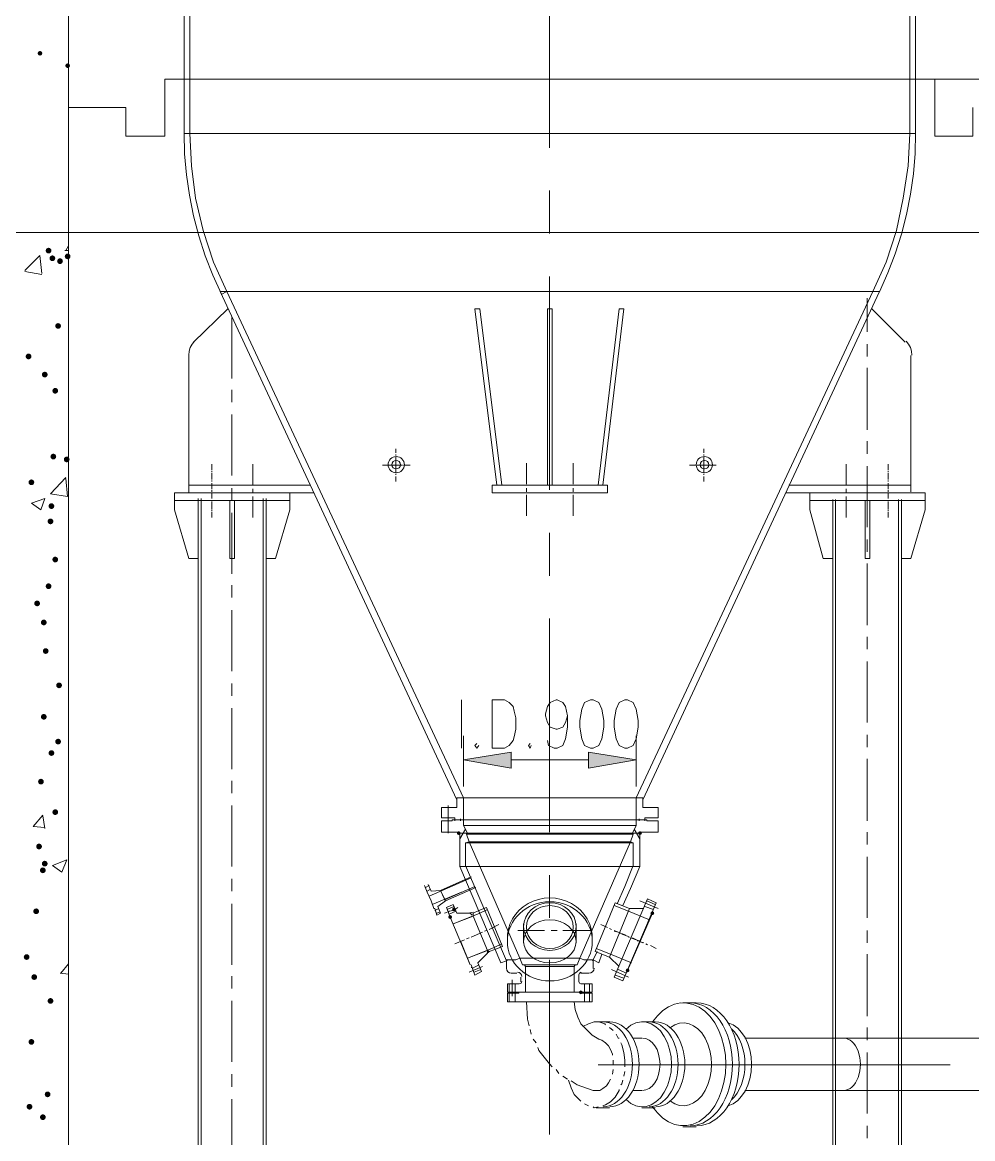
# Model space of a CAD drawing. Header units: millimetres. Extents: x 29 to 95071, y 20 to 67221.
# Drawn here: x 16666 to 21604, y 27144 to 32949 of the extents above; entities that cross this region are included whole.
import ezdxf

# ---------------------------------------------------------------- set-up
doc = ezdxf.new("R2010")
doc.units = ezdxf.units.MM

msp = doc.modelspace()

# ---------------------------------------------------------------- hatches: boundary and pattern name
h = msp.add_hatch(color=7)
h.dxf.hatch_style = 2
h.paths.add_polyline_path([(16757.4, 32775.1), (16748.7, 32778.7), (16745, 32787.5), (16748.7, 32796.2), (16757.4, 32799.9), (16766.2, 32796.2), (16769.8, 32787.5), (16766.2, 32778.7)])
h = msp.add_hatch(color=7)
h.dxf.hatch_style = 2
h.paths.add_polyline_path([(16901.2, 32710.6), (16892.4, 32714.3), (16888.8, 32723), (16892.4, 32731.8), (16901.2, 32735.4), (16909.9, 32731.8), (16913.6, 32723), (16909.9, 32714.3)])
h = msp.add_hatch(color=7)
edge = h.paths.add_edge_path()
edge.add_arc((16802, 31761.5), 14.9, 0, 360)
h = msp.add_hatch(color=7)
edge = h.paths.add_edge_path()
edge.add_arc((16821.9, 31721.8), 14.9, 0, 360)
h = msp.add_hatch(color=7)
edge = h.paths.add_edge_path()
edge.add_arc((16861.5, 31706.9), 14.9, 0, 360)
h = msp.add_hatch(color=7)
edge = h.paths.add_edge_path()
edge.add_arc((16901.2, 31731.7), 14.9, 0, 360)
h = msp.add_hatch(color=7)
edge = h.paths.add_edge_path()
edge.add_arc((16851.6, 31369.9), 14.9, 0, 360)
h = msp.add_hatch(color=7)
edge = h.paths.add_edge_path()
edge.add_arc((16698, 31211.3), 14.9, 0, 360)
h = msp.add_hatch(color=7)
edge = h.paths.add_edge_path()
edge.add_arc((16782.2, 31117.1), 14.9, 0, 360)
h = msp.add_hatch(color=7)
edge = h.paths.add_edge_path()
edge.add_arc((16836.7, 31032.8), 14.9, 0, 360)
h = msp.add_hatch(color=7)
edge = h.paths.add_edge_path()
edge.add_arc((16826.8, 30690.8), 14.9, 0, 360)
h = msp.add_hatch(color=7)
edge = h.paths.add_edge_path()
edge.add_arc((16896.2, 30676), 14.9, 0, 360)
h = msp.add_hatch(color=7)
edge = h.paths.add_edge_path()
edge.add_arc((16712.8, 30557), 14.9, 0, 360)
h = msp.add_hatch(color=7)
edge = h.paths.add_edge_path()
edge.add_arc((16816.9, 30433.1), 14.9, 0, 360)
h = msp.add_hatch(color=7)
edge = h.paths.add_edge_path()
edge.add_arc((16812, 30353.8), 14.9, 0, 360)
h = msp.add_hatch(color=7)
edge = h.paths.add_edge_path()
edge.add_arc((16836.7, 30155.5), 14.9, 0, 360)
h = msp.add_hatch(color=7)
edge = h.paths.add_edge_path()
edge.add_arc((16802, 30016.8), 14.9, 0, 360)
h = msp.add_hatch(color=7)
edge = h.paths.add_edge_path()
edge.add_arc((16742.6, 29927.5), 14.9, 0, 360)
h = msp.add_hatch(color=7)
edge = h.paths.add_edge_path()
edge.add_arc((16777.3, 29828.4), 14.9, 0, 360)
h = msp.add_hatch(color=7)
edge = h.paths.add_edge_path()
edge.add_arc((16787.2, 29679.7), 14.9, 0, 360)
h = msp.add_hatch(color=7)
edge = h.paths.add_edge_path()
edge.add_arc((16856.6, 29501.3), 14.9, 0, 360)
h = msp.add_hatch(color=7)
edge = h.paths.add_edge_path()
edge.add_arc((16777.3, 29337.7), 14.9, 0, 360)
h = msp.add_hatch(color=7)
edge = h.paths.add_edge_path()
edge.add_arc((16851.6, 29208.8), 14.9, 0, 360)
h = msp.add_hatch(color=7)
edge = h.paths.add_edge_path()
edge.add_arc((16816.9, 29149.4), 14.9, 0, 360)
h = msp.add_hatch(color=7)
h.dxf.hatch_style = 2
h.paths.add_polyline_path([(19206, 29154.3), (19206, 29070.1), (18958.1, 29114.7)])
h = msp.add_hatch(color=7)
h.dxf.hatch_style = 2
h.paths.add_polyline_path([(19607.4, 29154.3), (19607.4, 29070.1), (19855.3, 29114.7)])
h = msp.add_hatch(color=7)
edge = h.paths.add_edge_path()
edge.add_arc((16762.4, 29000.7), 14.9, 0, 360)
h = msp.add_hatch(color=7)
edge = h.paths.add_edge_path()
edge.add_arc((16836.7, 28842.1), 14.9, 0, 360)
h = msp.add_hatch(color=7)
h.dxf.hatch_style = 2
h.paths.add_polyline_path([(18933.4, 28723.1), (18926.3, 28726), (18923.4, 28733), (18926.3, 28740), (18933.4, 28742.9), (18940.4, 28740), (18943.3, 28733), (18940.4, 28726)])
h = msp.add_hatch(color=7)
h.dxf.hatch_style = 2
h.paths.add_polyline_path([(19875.1, 28723.1), (19868.1, 28726), (19865.2, 28733), (19868.1, 28740), (19875.1, 28742.9), (19882.1, 28740), (19885, 28733), (19882.1, 28726)])
h = msp.add_hatch(color=7)
edge = h.paths.add_edge_path()
edge.add_arc((16752.5, 28663.6), 14.9, 0, 360)
h = msp.add_hatch(color=7)
edge = h.paths.add_edge_path()
edge.add_arc((16782.2, 28574.4), 14.9, 0, 360)
h = msp.add_hatch(color=7)
edge = h.paths.add_edge_path()
edge.add_arc((16772.3, 28539.7), 14.9, 0, 360)
h = msp.add_hatch(color=7)
edge = h.paths.add_edge_path()
edge.add_arc((16737.6, 28326.6), 14.9, 0, 360)
h = msp.add_hatch(color=7)
h.dxf.hatch_style = 2
h.paths.add_polyline_path([(18908.6, 28326.6), (18901.6, 28329.5), (18898.7, 28336.5), (18901.6, 28343.5), (18908.6, 28346.4), (18915.6, 28343.5), (18918.5, 28336.5), (18915.6, 28329.5)])
h = msp.add_hatch(color=7)
h.dxf.hatch_style = 2
h.paths.add_polyline_path([(19939.5, 28306.7), (19932.5, 28309.7), (19929.6, 28316.7), (19932.5, 28323.7), (19939.5, 28326.6), (19946.5, 28323.7), (19949.4, 28316.7), (19946.5, 28309.7)])
h = msp.add_hatch(color=7)
h.dxf.hatch_style = 2
h.paths.add_polyline_path([(18888.7, 28286.9), (18881.7, 28289.8), (18878.8, 28296.8), (18881.7, 28303.8), (18888.7, 28306.7), (18895.7, 28303.8), (18898.7, 28296.8), (18895.7, 28289.8)])
h = msp.add_hatch(color=7)
edge = h.paths.add_edge_path()
edge.add_arc((16688, 28088.7), 14.9, 0, 360)
h = msp.add_hatch(color=7)
edge = h.paths.add_edge_path()
edge.add_arc((16727.7, 27984.6), 14.9, 0, 360)
h = msp.add_hatch(color=7)
h.dxf.hatch_style = 2
h.paths.add_polyline_path([(19810.7, 28009.4), (19803.7, 28012.3), (19800.7, 28019.3), (19803.7, 28026.3), (19810.7, 28029.2), (19817.7, 28026.3), (19820.6, 28019.3), (19817.7, 28012.3)])
h = msp.add_hatch(color=7)
edge = h.paths.add_edge_path()
edge.add_arc((16812, 27860.7), 14.9, 0, 360)
h = msp.add_hatch(color=7)
h.dxf.hatch_style = 2
h.paths.add_polyline_path([(19567.8, 27895.4), (19560.8, 27898.3), (19557.9, 27905.3), (19560.8, 27912.3), (19567.8, 27915.2), (19574.8, 27912.3), (19577.7, 27905.3), (19574.8, 27898.3)])
h = msp.add_hatch(color=7)
edge = h.paths.add_edge_path()
edge.add_arc((16712.8, 27647.5), 14.9, 0, 360)
h = msp.add_hatch(color=7)
edge = h.paths.add_edge_path()
edge.add_arc((16797.1, 27374.9), 14.9, 0, 360)
h = msp.add_hatch(color=7)
edge = h.paths.add_edge_path()
edge.add_arc((16702.9, 27310.5), 14.9, 0, 360)
h = msp.add_hatch(color=7)
edge = h.paths.add_edge_path()
edge.add_arc((16772.3, 27256), 14.9, 0, 360)

# ---------------------------------------------------------------- linework, layer by layer
at = {"color": 7, "lineweight": 0}
for points in [[(16906.1, 32653.6), (16906.1, 42705.5)], [(17505.9, 40326.4), (17505.9, 32529.7)], [(17535.6, 40326.4), (17535.6, 32529.7)], [(21277.8, 40326.4), (21277.8, 32529.7)], [(21307.5, 40326.4), (21307.5, 32529.7)], [(19404.2, 33407), (19404.2, 32296.8)], [(16906.1, 26656.2), (16906.1, 32653.6)], [(17203.5, 32504.9), (17203.5, 32356.2), (17406.7, 32356.2), (17406.7, 32653.6)], [(17406.7, 32653.6), (21406.7, 32653.6)], [(21406.7, 32653.6), (21907.3, 32653.6)], [(21406.7, 32356.2), (21406.7, 32653.6)], [(17203.5, 32504.9), (16906.1, 32504.9)], [(17505.9, 32529.7), (17505.9, 32371.1)], [(17535.6, 32529.7), (17535.6, 32371.1)], [(21277.8, 32529.7), (21277.8, 32371.1)], [(21307.5, 32529.7), (21307.5, 32371.1)], [(21406.7, 32356.2), (21604.9, 32356.2), (21604.9, 32504.9)], [(17505.9, 32373.6), (17509, 32264.7), (17518.3, 32156.4), (17533.8, 32049.1), (17555.3, 31942.8), (17582.9, 31838), (17616.4, 31734.8), (17655.8, 31633.5), (17701.1, 31534.5)], [(17505.9, 32371.1), (21307.5, 32371.1)], [(17535.6, 32371.1), (17545.5, 32202.6), (17565.3, 32034.1), (17605, 31865.5), (17659.5, 31702), (17728.9, 31548.3)], [(21084.5, 31548.3), (21153.9, 31702), (21208.4, 31865.5), (21243.1, 32034.1), (21267.9, 32202.6), (21277.8, 32371.1)], [(21118.9, 31548.1), (21162.7, 31645.7), (21200.8, 31745.5), (21233.1, 31847), (21259.8, 31950.2), (21280.6, 32054.7), (21295.5, 32160.2), (21304.5, 32266.6), (21307.5, 32373.6)], [(21118.9, 31548.1), (21162.7, 31645.7), (21200.8, 31745.5), (21233.1, 31847), (21259.8, 31950.2), (21280.6, 32054.7), (21295.5, 32160.2), (21304.5, 32266.6), (21307.5, 32373.6)], [(19404.2, 32073.7), (19404.2, 31850.7)], [(15904.9, 31855.6), (16906.1, 31855.6)], [(16906.1, 31855.6), (21907.3, 31855.6)], [(16886.3, 31761.5), (16906.1, 31761.5)], [(16891.3, 31761.5), (16906.1, 31786.2)], [(16678.1, 31657.4), (16757.4, 31736.7)], [(16767.3, 31642.5), (16757.4, 31736.7)], [(16678.1, 31652.4), (16767.3, 31637.5)], [(19404.2, 31627.6), (19404.2, 30517.4)], [(18923.4, 28906.5), (17694.2, 31548.3)], [(17694.2, 31548.3), (21119.2, 31548.3)], [(17728.9, 31548.3), (17699.2, 31533.5)], [(18958.1, 28916.4), (17728.9, 31548.3)], [(19855.3, 28916.4), (21084.5, 31548.3)], [(19890, 28906.5), (21119.2, 31548.3)], [(17555.4, 31285.6), (17733.9, 31459.1)], [(19131.6, 30542.1), (19017.6, 31459.1)], [(19017.6, 31459.1), (19042.4, 31459.1)], [(19156.4, 30542.1), (19042.4, 31459.1)], [(19394.3, 30542.1), (19394.3, 31459.1)], [(19394.3, 31459.1), (19419.1, 31459.1)], [(19419.1, 30542.1), (19419.1, 31459.1)], [(19657, 30542.1), (19766.1, 31459.1)], [(19681.8, 30542.1), (19790.8, 31459.1)], [(19766.1, 31459.1), (19790.8, 31459.1)], [(21054.8, 31340.1), (21054.8, 31513.6)], [(21253, 31285.6), (21079.5, 31459.1)], [(17753.7, 31414.5), (17753.7, 31097.3)], [(17560.4, 31290.6), (17547.7, 31275.1), (17538.4, 31257.6), (17532.6, 31238.6), (17530.6, 31218.7)], [(21287.7, 31218.7), (21285.7, 31238.6), (21280, 31257.6), (21270.6, 31275.1), (21257.9, 31290.6)], [(21054.8, 31211.3), (21054.8, 31275.7)], [(17530.6, 30542.1), (17530.6, 31216.2)], [(21282.8, 30542.1), (21282.8, 31216.2)], [(21054.8, 30829.6), (21054.8, 31151.8)], [(17753.7, 31037.8), (17753.7, 30973.4)], [(17753.7, 30908.9), (17753.7, 30591.7)], [(21054.8, 30705.7), (21054.8, 30770.1)], [(18606.2, 30730.5), (18606.2, 30710.7)], [(20207.2, 30730.5), (20207.2, 30710.7)], [(17649.6, 30651.2), (17649.6, 30621.5)], [(17862.7, 30651.2), (17862.7, 30542.1)], [(18576.5, 30646.2), (18536.8, 30646.2)], [(18596.3, 30646.2), (18566.6, 30646.2)], [(18586.4, 30646.2), (18581.4, 30646.2)], [(18626, 30646.2), (18591.3, 30646.2)], [(18606.2, 30646.2), (18601.3, 30646.2)], [(18606.2, 30700.8), (18606.2, 30695.8)], [(18606.2, 30690.8), (18606.2, 30656.1)], [(18606.2, 30676), (18606.2, 30651.2)], [(18606.2, 30651.2), (18606.2, 30646.2)], [(18606.2, 30646.2), (18606.2, 30641.3)], [(18640.9, 30646.2), (18611.2, 30646.2)], [(18636, 30646.2), (18631, 30646.2)], [(18680.6, 30646.2), (18645.9, 30646.2)], [(19285.3, 30656.1), (19285.3, 30547.1)], [(19528.1, 30656.1), (19528.1, 30547.1)], [(20132.8, 30646.2), (20167.5, 30646.2)], [(20172.5, 30646.2), (20197.3, 30646.2)], [(20172.5, 30646.2), (20182.4, 30646.2)], [(20187.4, 30646.2), (20217.1, 30646.2)], [(20202.2, 30646.2), (20212.1, 30646.2)], [(20207.2, 30700.8), (20207.2, 30695.8)], [(20207.2, 30690.8), (20207.2, 30656.1)], [(20207.2, 30676), (20207.2, 30651.2)], [(20207.2, 30651.2), (20207.2, 30646.2)], [(20207.2, 30646.2), (20207.2, 30641.3)], [(20217.1, 30646.2), (20241.9, 30646.2)], [(20227, 30646.2), (20232, 30646.2)], [(20236.9, 30646.2), (20271.6, 30646.2)], [(20945.7, 30651.2), (20945.7, 30542.1)], [(21163.8, 30651.2), (21163.8, 30621.5)], [(17649.6, 30616.5), (17649.6, 30611.5)], [(17649.6, 30606.6), (17649.6, 30571.9)], [(18606.2, 30641.3), (18606.2, 30606.6)], [(18606.2, 30636.3), (18606.2, 30611.5)], [(18606.2, 30601.6), (18606.2, 30596.7)], [(20207.2, 30641.3), (20207.2, 30606.6)], [(20207.2, 30636.3), (20207.2, 30611.5)], [(20207.2, 30601.6), (20207.2, 30596.7)], [(21054.8, 30324.1), (21054.8, 30641.3)], [(21163.8, 30616.5), (21163.8, 30611.5)], [(21163.8, 30606.6), (21163.8, 30571.9)], [(16812, 30497.5), (16891.3, 30581.8)], [(16901.2, 30482.7), (16891.3, 30576.8)], [(17530.6, 30542.1), (18160.1, 30542.1)], [(17530.6, 30502.5), (17530.6, 30542.1)], [(17649.6, 30566.9), (17649.6, 30562)], [(17649.6, 30552.1), (17649.6, 30522.3)], [(18606.2, 30586.8), (18606.2, 30562)], [(19706.6, 30542.1), (19106.8, 30542.1)], [(19706.6, 30502.5), (19106.8, 30502.5), (19106.8, 30542.1)], [(19706.6, 30502.5), (19706.6, 30542.1)], [(20207.2, 30586.8), (20207.2, 30562)], [(21282.8, 30542.1), (20648.3, 30542.1)], [(21163.8, 30566.9), (21163.8, 30562)], [(21163.8, 30552.1), (21163.8, 30522.3)], [(21282.8, 30507.4), (21282.8, 30542.1)], [(16712.8, 30448), (16782.2, 30472.8)], [(16762.4, 30413.3), (16782.2, 30472.8)], [(16812, 30497.5), (16901.2, 30482.7)], [(17456.3, 30502.5), (18180, 30502.5)], [(17456.3, 30462.8), (17456.3, 30502.5), (17456.3, 30413.3), (17530.6, 30160.5), (17580.2, 30160.5)], [(17580.2, 26844.6), (17580.2, 30472.8)], [(17595.1, 26844.6), (17595.1, 30472.8)], [(17649.6, 30517.4), (17649.6, 30507.4)], [(17649.6, 30502.5), (17649.6, 30472.8)], [(17753.7, 30527.3), (17753.7, 30462.8)], [(17862.7, 30522.3), (17862.7, 30502.5)], [(17862.7, 30482.7), (17862.7, 30373.6)], [(17917.3, 26844.6), (17917.3, 30472.8)], [(17932.1, 30160.5), (17981.7, 30160.5), (18056, 30413.3), (18056, 30502.5)], [(17932.1, 26844.6), (17932.1, 30472.8)], [(19285.3, 30527.3), (19285.3, 30507.4)], [(19285.3, 30492.6), (19285.3, 30383.5)], [(19528.1, 30527.3), (19528.1, 30507.4)], [(19528.1, 30492.6), (19528.1, 30383.5)], [(21357.1, 30502.5), (20633.4, 30502.5)], [(20757.4, 30413.3), (20757.4, 30502.5)], [(20945.7, 30522.3), (20945.7, 30502.5)], [(20945.7, 30482.7), (20945.7, 30373.6)], [(21163.8, 30517.4), (21163.8, 30507.4)], [(21163.8, 30502.5), (21163.8, 30472.8)], [(21357.1, 30413.3), (21357.1, 30502.5), (21357.1, 30462.8)], [(16712.8, 30448), (16762.4, 30413.3)], [(17456.3, 30462.8), (18056, 30462.8)], [(17649.6, 30462.8), (17649.6, 30457.9)], [(17649.6, 30452.9), (17649.6, 30418.2)], [(17768.6, 30160.5), (17743.8, 30160.5), (17743.8, 30462.8)], [(17768.6, 30160.5), (17768.6, 30462.8)], [(21357.1, 30462.8), (20757.4, 30462.8)], [(20876.3, 26844.6), (20876.3, 30467.8)], [(20891.2, 26844.6), (20891.2, 30467.8)], [(21044.8, 30160.5), (21044.8, 30462.8)], [(21069.6, 30160.5), (21069.6, 30462.8)], [(21163.8, 30462.8), (21163.8, 30457.9)], [(21163.8, 30452.9), (21163.8, 30418.2)], [(21218.3, 26844.6), (21218.3, 30467.8)], [(21233.2, 26844.6), (21233.2, 30467.8)], [(17649.6, 30413.3), (17649.6, 30408.3)], [(17649.6, 30403.4), (17649.6, 30373.6)], [(17753.7, 30398.4), (17753.7, 30081.2)], [(20876.3, 30160.5), (20826.8, 30160.5), (20757.4, 30413.3)], [(21163.8, 30413.3), (21163.8, 30408.3)], [(21163.8, 30403.4), (21163.8, 30373.6)], [(21357.1, 30413.3), (21282.8, 30160.5)], [(19404.2, 30294.3), (19404.2, 30071.3)], [(21054.8, 30195.2), (21054.8, 30259.6)], [(21069.6, 30160.5), (21044.8, 30160.5)], [(21054.8, 29813.5), (21054.8, 30135.7)], [(21233.2, 30160.5), (21282.8, 30160.5)], [(17753.7, 30021.7), (17753.7, 29957.3)], [(17753.7, 29892.8), (17753.7, 29575.6)], [(19404.2, 29848.2), (19404.2, 28738)], [(21054.8, 29689.6), (21054.8, 29754.1)], [(21054.8, 29308), (21054.8, 29625.2)], [(17753.7, 29511.2), (17753.7, 29446.7)], [(18948.2, 29174.1), (18948.2, 29426.9)], [(19498.4, 29342.7), (19488.5, 29308), (19473.6, 29283.2), (19443.9, 29273.3), (19438.9, 29273.3), (19409.2, 29283.2), (19394.3, 29308), (19384.4, 29342.7), (19384.4, 29352.6), (19394.3, 29392.2), (19409.2, 29412.1), (19438.9, 29426.9), (19443.9, 29426.9), (19473.6, 29412.1), (19488.5, 29392.2), (19498.4, 29342.7), (19498.4, 29283.2), (19488.5, 29223.7), (19473.6, 29189), (19443.9, 29174.1), (19429, 29174.1), (19399.3, 29189), (19394.3, 29213.8)], [(17753.7, 29382.3), (17753.7, 29065.1)], [(18958.1, 28975.9), (18958.1, 29238.6)], [(19027.5, 29198.9), (19017.6, 29189), (19027.5, 29174.1), (19037.4, 29189)], [(19305.1, 29198.9), (19295.2, 29189), (19305.1, 29174.1), (19310, 29189)], [(19855.3, 28975.9), (19855.3, 29238.6)], [(21054.8, 29179.1), (21054.8, 29243.5)], [(19206, 29114.7), (19607.4, 29114.7)], [(21054.8, 28797.4), (21054.8, 29119.6)], [(17753.7, 29005.6), (17753.7, 28941.2)], [(18923.4, 28916.4), (19890, 28916.4)], [(18923.4, 28916.4), (18923.4, 28866.8)], [(18958.1, 28916.4), (18958.1, 28802.4)], [(19855.3, 28916.4), (19855.3, 28802.4)], [(19890, 28916.4), (19890, 28866.8)], [(17753.7, 28876.7), (17753.7, 28559.5)], [(18923.4, 28866.8), (18844.1, 28866.8), (18844.1, 28812.3), (18913.5, 28812.3), (18913.5, 28802.4)], [(18878.8, 28876.7), (18878.8, 28733)], [(19969.3, 28866.8), (19890, 28866.8)], [(19969.3, 28866.8), (19969.3, 28812.3), (19899.9, 28812.3), (19899.9, 28802.4)], [(16722.7, 28767.7), (16772.3, 28827.2)], [(16782.2, 28757.8), (16772.3, 28822.2)], [(18844.1, 28797.4), (18898.7, 28797.4), (18898.7, 28802.4), (18913.5, 28802.4)], [(18844.1, 28738), (18844.1, 28797.4)], [(18913.5, 28797.4), (18913.5, 28807.4)], [(18913.5, 28802.4), (19404.2, 28802.4), (18923.4, 28802.4), (19404.2, 28802.4), (18943.3, 28802.4), (19404.2, 28802.4)], [(18913.5, 28802.4), (19890, 28802.4)], [(18943.3, 28802.4), (19404.2, 28802.4), (18913.5, 28802.4)], [(18913.5, 28802.4), (18943.3, 28802.4)], [(18943.3, 28797.4), (18943.3, 28807.4)], [(18943.3, 28802.4), (19587.6, 28802.4)], [(18958.1, 28772.7), (18958.1, 28802.4)], [(19890, 28802.4), (19404.2, 28802.4)], [(19890, 28802.4), (19404.2, 28802.4), (19870.1, 28802.4)], [(19429, 28802.4), (19899.9, 28802.4)], [(19855.3, 28772.7), (19855.3, 28802.4)], [(19865.2, 28802.4), (19870.1, 28802.4), (19894.9, 28802.4)], [(19870.1, 28797.4), (19870.1, 28807.4)], [(19894.9, 28802.4), (19899.9, 28802.4)], [(19899.9, 28797.4), (19899.9, 28807.4)], [(19899.9, 28802.4), (19909.8, 28802.4)], [(19969.3, 28797.4), (19909.8, 28797.4), (19909.8, 28802.4)], [(19969.3, 28738), (19969.3, 28797.4)], [(16722.7, 28767.7), (16782.2, 28762.7)], [(18844.1, 28738), (18933.4, 28738)], [(18938.3, 28703.3), (18968, 28752.8)], [(18938.3, 28733), (18973, 28733)], [(18938.3, 28559.5), (18938.3, 28733)], [(18958.1, 28772.7), (19855.3, 28772.7)], [(18958.1, 28772.7), (18978, 28733)], [(18978, 28733), (18973, 28728.1)], [(18978, 28733), (19404.2, 28733)], [(18978, 28733), (19404.2, 28733)], [(19835.4, 28733), (19404.2, 28733)], [(19835.4, 28733), (19404.2, 28733)], [(19840.4, 28728.1), (19835.4, 28733), (19840.4, 28728.1), (19825.5, 28688.4)], [(19855.3, 28772.7), (19835.4, 28733)], [(19875.1, 28733), (19835.4, 28733)], [(19875.1, 28703.3), (19845.4, 28752.8)], [(19969.3, 28738), (19875.1, 28738)], [(19875.1, 28559.5), (19875.1, 28733)], [(21054.8, 28673.5), (21054.8, 28738)], [(18968, 28683.4), (18987.9, 28688.4), (18973, 28728.1)], [(18968, 28683.4), (19404.2, 28683.4)], [(18968, 28683.4), (19404.2, 28683.4)], [(18968, 28564.5), (18968, 28683.4)], [(18973, 28728.1), (19404.2, 28728.1)], [(18973, 28728.1), (19404.2, 28728.1)], [(18987.9, 28688.4), (19250.6, 28083.7)], [(18987.9, 28688.4), (19404.2, 28688.4)], [(18987.9, 28688.4), (19404.2, 28688.4)], [(19825.5, 28688.4), (19404.2, 28688.4)], [(19825.5, 28688.4), (19404.2, 28688.4)], [(19840.4, 28683.4), (19404.2, 28683.4)], [(19840.4, 28683.4), (19404.2, 28683.4)], [(19825.5, 28688.4), (19562.8, 28083.7)], [(19840.4, 28683.4), (19825.5, 28688.4)], [(19840.4, 28564.5), (19840.4, 28683.4)], [(16821.9, 28564.5), (16896.2, 28594.2)], [(16821.9, 28564.5), (16871.4, 28529.8)], [(16871.4, 28529.8), (16896.2, 28594.2)], [(19151.4, 28058.9), (18938.3, 28559.5)], [(18938.3, 28559.5), (19875.1, 28559.5)], [(19181.2, 28068.8), (18968, 28564.5)], [(19795.8, 28455.4), (19840.4, 28564.5)], [(19825.5, 28445.5), (19875.1, 28559.5)], [(21054.8, 28291.9), (21054.8, 28609.1)], [(18779.7, 28405.9), (18997.8, 28500.1)], [(18839.2, 28435.6), (18997.8, 28505)], [(19404.2, 28514.9), (19404.2, 28291.9)], [(17753.7, 28495.1), (17753.7, 28430.7)], [(18769.8, 28425.7), (18754.9, 28460.4)], [(18759.9, 28450.5), (18779.7, 28460.4)], [(18769.8, 28430.7), (18784.7, 28440.6)], [(18789.6, 28430.7), (18774.7, 28465.4)], [(18859, 28386), (19017.6, 28455.4)], [(18864, 28381.1), (19022.6, 28450.5)], [(19756.1, 28366.2), (19795.8, 28455.4)], [(19785.9, 28356.3), (19825.5, 28445.5)], [(18789.6, 28381.1), (18769.8, 28425.7)], [(18839.2, 28435.6), (18789.6, 28430.7)], [(18794.6, 28361.3), (18948.2, 28425.7)], [(18839.2, 28435.6), (18864, 28381.1), (18824.3, 28351.4)], [(19627, 28180.3), (19626.4, 28208.5), (19621.8, 28235.9), (19613.3, 28262.3), (19601.2, 28287.3), (19585.6, 28310.6), (19566.8, 28331.8), (19544.8, 28350.6), (19520, 28366.7), (19493.1, 28379.5), (19465, 28388.7), (19436.1, 28394.1), (19406.7, 28396), (19377.3, 28394.1), (19348.4, 28388.7), (19320.3, 28379.5), (19293.4, 28366.7), (19268.6, 28350.6), (19246.7, 28331.8), (19227.8, 28310.6), (19212.2, 28287.3), (19200.1, 28262.3), (19191.6, 28235.9), (19187, 28208.5), (19186.4, 28180.3)], [(19741.3, 27984.6), (19914.7, 28391)], [(19914.7, 28391), (19959.4, 28371.2)], [(17753.7, 28366.2), (17753.7, 28049)], [(18789.6, 28381.1), (18804.5, 28341.4)], [(18804.5, 28341.4), (18809.4, 28341.4), (18819.4, 28306.7)], [(18809.4, 28331.5), (18829.3, 28341.4)], [(18824.3, 28351.4), (18839.2, 28316.7)], [(18903.6, 28361.3), (18868.9, 28346.4)], [(18868.9, 28346.4), (18888.7, 28296.8)], [(18908.6, 28351.4), (18873.9, 28336.5)], [(18903.6, 28331.5), (18883.8, 28326.6), (18878.8, 28321.6)], [(18918.5, 28326.6), (18883.8, 28311.7)], [(18903.6, 28361.3), (18923.4, 28316.7)], [(18928.4, 28346.4), (18913.5, 28336.5)], [(19037.4, 28331.5), (19007.7, 28316.7)], [(19077.1, 28346.4), (19037.4, 28331.5)], [(19082, 28336.5), (19042.4, 28316.7)], [(19077.1, 28346.4), (19161.4, 28143.2)], [(19642.1, 28118.4), (19746.2, 28371.2)], [(19924.7, 28282), (19815.6, 28326.6), (19741.3, 28356.3)], [(19894.9, 28341.4), (19820.6, 28341.4), (19746.2, 28371.2)], [(19785.9, 27964.7), (19959.4, 28371.2)], [(19969.3, 28341.4), (19875.1, 28381.1)], [(19944.5, 28336.5), (19899.9, 28351.4)], [(19954.4, 28361.3), (19909.8, 28381.1)], [(18819.4, 28316.7), (18834.2, 28321.6)], [(18819.4, 28306.7), (18839.2, 28316.7)], [(18873.9, 28321.6), (18859, 28316.7)], [(18992.8, 28049), (18888.7, 28296.8)], [(19007.7, 28301.8), (18903.6, 28262.1)], [(19042.4, 28316.7), (18918.5, 28267.1)], [(18992.8, 28316.7), (18923.4, 28316.7)], [(19008.6, 28321.4), (18991.3, 28318.6)], [(19002.7, 28306.7), (18992.8, 28316.7)], [(19007.7, 28306.7), (19007.7, 28316.7)], [(19007.7, 28301.8), (19082, 28123.4)], [(19810.7, 28019.3), (19939.5, 28316.7)], [(18997.8, 28192.7), (19057.3, 28217.5)], [(19067.2, 28222.5), (19077.1, 28227.4)], [(19092, 28232.4), (19141.5, 28257.2)], [(19240.7, 28227.4), (19379.4, 28227.4)], [(19270.4, 28163), (19270.4, 28262.1)], [(19414.1, 28227.4), (19443.9, 28227.4)], [(19473.6, 28227.4), (19617.4, 28227.4)], [(19543, 28163), (19543, 28262.1)], [(19671.9, 28257.2), (19706.6, 28242.3)], [(19716.5, 28237.4), (19726.4, 28232.4)], [(19741.3, 28227.4), (19800.7, 28202.7)], [(19761.1, 28217.5), (19741.3, 28222.5)], [(19776, 28212.6), (19771, 28212.6)], [(21054.8, 28163), (21054.8, 28227.4)], [(18913.5, 28158), (18963.1, 28177.9)], [(18992.8, 28049), (18943.3, 28172.9)], [(18973, 28182.8), (18987.9, 28187.8)], [(19156.4, 28158), (19116.7, 28138.2)], [(19810.7, 28197.7), (19780.9, 28207.6)], [(19810.7, 28197.7), (19820.6, 28192.7)], [(19820.6, 28192.7), (19815.6, 28192.7)], [(19855.3, 28177.9), (19825.5, 28187.8)], [(19835.4, 28187.8), (19890, 28163)], [(19870.1, 28172.9), (19860.2, 28172.9)], [(19894.9, 28163), (19875.1, 28168)], [(19904.8, 28158), (19914.7, 28153.1)], [(18978, 28083.7), (19082, 28123.4), (19082, 28108.5), (19032.5, 28058.9)], [(19116.7, 28138.2), (18992.8, 28088.7)], [(19081.1, 28108.2), (19095.1, 28118.8)], [(19082, 28123.4), (19092, 28118.4)], [(19121.7, 28128.3), (19092, 28118.4)], [(19161.4, 28143.2), (19121.7, 28128.3)], [(19632.2, 28073.8), (19652, 28118.4)], [(19632.2, 28073.8), (19662, 28058.9), (19676.8, 28103.5)], [(19642.1, 28118.4), (19716.5, 28088.7)], [(19647.1, 28133.3), (19721.4, 28103.5)], [(19830.5, 28058.9), (19721.4, 28103.5)], [(19929.6, 28148.1), (19959.4, 28133.3)], [(21054.8, 27781.4), (21054.8, 28103.5)], [(16866.5, 28004.4), (16906.1, 28054)], [(19057.3, 28039.1), (18987.9, 28009.4)], [(19017.6, 27994.5), (18997.8, 28049)], [(19002.7, 28034.1), (18997.8, 28034.1)], [(19037.4, 28049), (19002.7, 28029.2)], [(19017.6, 27994.5), (19052.3, 28014.3), (19032.5, 28058.9)], [(19151.4, 28058.9), (19181.2, 28068.8)], [(19181.2, 28073.8), (19230.7, 28073.8), (19250.6, 28083.7)], [(19181.2, 28068.8), (19186.1, 28073.8)], [(19181.2, 28029.2), (19181.2, 28068.8)], [(19250.6, 28083.7), (19562.8, 28083.7)], [(19250.6, 28083.7), (19265.4, 28049)], [(19265.4, 28049), (19548, 28049)], [(19280.3, 28039.1), (19275.4, 28049)], [(19280.3, 28039.1), (19533.1, 28039.1)], [(19280.3, 28039.1), (19280.3, 28004.4)], [(19404.2, 28073.8), (19404.2, 27166.7)], [(19533.1, 28039.1), (19538, 28049)], [(19533.1, 28039.1), (19533.1, 28004.4)], [(19533.1, 28039.1), (19533.1, 28004.4)], [(19562.8, 28083.7), (19548, 28049)], [(19562.8, 28083.7), (19582.7, 28073.8)], [(19582.7, 28073.8), (19632.2, 28073.8)], [(19632.2, 28029.2), (19632.2, 28068.8), (19627.3, 28073.8)], [(19766.1, 28039.1), (19716.5, 28088.7)], [(16861.5, 28004.4), (16906.1, 27999.4)], [(17753.7, 27989.5), (17753.7, 27925.1)], [(19047.4, 28024.2), (19012.7, 28009.4)], [(19181.2, 28031.7), (19183.3, 28021), (19189.2, 28012.4), (19197.8, 28006.5), (19208.4, 28004.4)], [(19206, 28004.4), (19235.7, 28004.4)], [(19260.5, 27987), (19258.7, 27995.7), (19254, 28002.8), (19246.9, 28007.6), (19238.2, 28009.4)], [(19255.5, 27984.6), (19255.5, 27959.8)], [(19280.3, 28004.4), (19280.3, 27905.3)], [(19533.1, 28004.4), (19533.1, 27905.3)], [(19570.3, 28009.4), (19561.5, 28005.7), (19557.9, 27997)], [(19557.9, 27994.5), (19557.9, 27959.8)], [(19607.4, 28004.4), (19567.8, 28004.4)], [(19609.9, 28004.4), (19620.5, 28006.5), (19629.2, 28012.4), (19635, 28021), (19637.2, 28031.7)], [(19815.6, 27984.6), (19726.4, 28024.2)], [(19785.9, 27964.7), (19741.3, 27984.6)], [(19790.8, 27979.6), (19746.2, 27994.5)], [(19805.7, 28004.4), (19761.1, 28024.2)], [(19186.1, 27905.3), (19186.1, 27949.9), (19245.6, 27949.9)], [(19196, 27905.3), (19196, 27949.9)], [(19210.9, 27885.4), (19210.9, 27969.7)], [(19225.8, 27905.3), (19225.8, 27949.9)], [(19248.1, 27949.9), (19256.9, 27953.5), (19260.5, 27962.3)], [(19557.9, 27962.3), (19561.5, 27953.5), (19570.3, 27949.9)], [(19627.3, 27949.9), (19567.8, 27949.9)], [(19587.6, 27905.3), (19587.6, 27949.9)], [(19612.4, 27905.3), (19612.4, 27949.9)], [(19627.3, 27905.3), (19627.3, 27949.9)], [(17753.7, 27860.7), (17753.7, 27543.4)], [(19567.8, 27905.3), (19404.2, 27905.3), (19245.6, 27905.3), (19186.1, 27905.3)], [(19186.1, 27905.3), (19245.6, 27905.3)], [(19186.1, 27900.3), (19245.6, 27900.3)], [(19186.1, 27900.3), (19186.1, 27855.7), (19409.2, 27855.7)], [(19196, 27900.3), (19196, 27855.7)], [(19225.8, 27900.3), (19225.8, 27855.7)], [(19404.2, 27905.3), (19245.6, 27905.3), (19245.6, 27900.3)], [(19245.6, 27905.3), (19245.6, 27900.3)], [(19245.6, 27905.3), (19404.2, 27905.3)], [(19245.6, 27905.3), (19404.2, 27905.3), (19567.8, 27905.3), (19404.2, 27905.3)], [(19245.6, 27905.3), (19404.2, 27905.3)], [(19627.3, 27900.3), (19567.8, 27900.3), (19567.8, 27905.3), (19404.2, 27905.3)], [(19627.3, 27900.3), (19567.8, 27900.3), (19567.8, 27905.3), (19404.2, 27905.3)], [(19567.8, 27905.3), (19404.2, 27905.3)], [(19627.3, 27900.3), (19627.3, 27855.7), (19404.2, 27855.7)], [(19627.3, 27905.3), (19567.8, 27905.3)], [(19627.3, 27905.3), (19567.8, 27905.3)], [(19587.6, 27900.3), (19587.6, 27855.7)], [(19612.4, 27900.3), (19612.4, 27855.7)], [(19285.3, 27855.7), (19290.2, 27766.5), (19300.1, 27731.8)], [(19533.1, 27855.7), (19538, 27816), (19552.9, 27776.4), (19567.8, 27741.7), (19597.5, 27712), (19627.3, 27682.2), (19662, 27662.4)], [(19940.9, 27310.6), (19965.7, 27278.2), (19993.1, 27251.9), (20022.6, 27232), (20053.6, 27218.7), (20085.6, 27212.1), (20118.2, 27212.3), (20150.6, 27219.7), (20182.5, 27234.2), (20212.5, 27255.5), (20239.5, 27282.7), (20263.2, 27315), (20283.3, 27351.8), (20299.4, 27392.5), (20311.3, 27436.3), (20318.7, 27482.7), (20321.2, 27531), (20318.7, 27579.3), (20311.3, 27625.8), (20299.4, 27669.6), (20283.3, 27710.3), (20263.2, 27747.1), (20239.5, 27779.4), (20212.5, 27806.6), (20182.5, 27827.9), (20150.6, 27842.4), (20118.2, 27849.7), (20085.6, 27850), (20053.6, 27843.4), (20022.6, 27830.1), (19993.1, 27810.2), (19965.7, 27783.9), (19940.9, 27751.5)], [(20098.1, 27850.7), (20167.5, 27850.7)], [(20135.3, 27211.3), (20157.9, 27213), (20179.8, 27217.8), (20200.9, 27225.7), (20221.2, 27236.5), (20240.4, 27249.9), (20258.6, 27265.9), (20275.6, 27284.4), (20291.3, 27305), (20305.5, 27327.7), (20318.2, 27352.3), (20329.3, 27378.7), (20338.5, 27406.6), (20346, 27436), (20351.4, 27466.6), (20354.7, 27498.4), (20355.9, 27531), (20354.7, 27563.7), (20351.4, 27595.5), (20346, 27626.1), (20338.5, 27655.5), (20329.3, 27683.4), (20318.2, 27709.8), (20305.5, 27734.4), (20291.3, 27757.1), (20275.6, 27777.7), (20258.6, 27796.1), (20240.4, 27812.2), (20221.2, 27825.6), (20200.9, 27836.4), (20179.8, 27844.2), (20157.9, 27849.1), (20135.3, 27850.7)], [(20170, 27211.3), (20192.6, 27213), (20214.5, 27217.8), (20235.6, 27225.7), (20255.9, 27236.5), (20275.1, 27249.9), (20293.3, 27265.9), (20310.3, 27284.4), (20326, 27305), (20340.2, 27327.7), (20352.9, 27352.3), (20364, 27378.7), (20373.2, 27406.6), (20380.7, 27436), (20386.1, 27466.6), (20389.4, 27498.4), (20390.6, 27531), (20389.4, 27563.7), (20386.1, 27595.5), (20380.7, 27626.1), (20373.2, 27655.5), (20364, 27683.4), (20352.9, 27709.8), (20340.2, 27734.4), (20326, 27757.1), (20310.3, 27777.7), (20293.3, 27796.1), (20275.1, 27812.2), (20255.9, 27825.6), (20235.6, 27836.4), (20214.5, 27844.2), (20192.6, 27849.1), (20170, 27850.7)], [(19696.7, 27736.7), (19691.7, 27741.7), (19662, 27751.6), (19637.2, 27751.6), (19607.4, 27741.7), (19577.7, 27726.8)], [(19647.1, 27751.6), (19716.5, 27751.6)], [(19684.3, 27310.5), (19699.7, 27311.6), (19714.7, 27315), (19729.2, 27320.4), (19743.1, 27327.8), (19756.3, 27337.1), (19768.8, 27348.1), (19780.4, 27360.8), (19791.2, 27375.1), (19800.9, 27390.7), (19809.6, 27407.7), (19817.2, 27425.9), (19823.6, 27445.2), (19828.6, 27465.5), (19832.4, 27486.6), (19834.7, 27508.5), (19835.4, 27531), (19834.7, 27553.6), (19832.4, 27575.5), (19828.6, 27596.6), (19823.6, 27616.9), (19817.2, 27636.2), (19809.6, 27654.4), (19800.9, 27671.3), (19791.2, 27687), (19780.4, 27701.2), (19768.8, 27713.9), (19756.3, 27725), (19743.1, 27734.3), (19729.2, 27741.7), (19714.7, 27747.1), (19699.7, 27750.5), (19684.3, 27751.6)], [(19719, 27310.5), (19734.4, 27311.6), (19749.4, 27315), (19763.9, 27320.4), (19777.8, 27327.8), (19791, 27337.1), (19803.5, 27348.1), (19815.1, 27360.8), (19825.9, 27375.1), (19835.6, 27390.7), (19844.3, 27407.7), (19851.9, 27425.9), (19858.3, 27445.2), (19863.3, 27465.5), (19867.1, 27486.6), (19869.4, 27508.5), (19870.1, 27531), (19869.4, 27553.6), (19867.1, 27575.5), (19863.3, 27596.6), (19858.3, 27616.9), (19851.9, 27636.2), (19844.3, 27654.4), (19835.6, 27671.3), (19825.9, 27687), (19815.1, 27701.2), (19803.5, 27713.9), (19791, 27725), (19777.8, 27734.3), (19763.9, 27741.7), (19749.4, 27747.1), (19734.4, 27750.5), (19719, 27751.6)], [(19803.7, 27347.5), (19828.2, 27328.1), (19854.1, 27315.9), (19880.7, 27310.7), (19907.3, 27312.4), (19933.4, 27320.9), (19958.1, 27336), (19980.9, 27357.6), (20001.2, 27385.7), (20017.6, 27418.7), (20029.3, 27454.5), (20036.3, 27492.3), (20038.7, 27531), (20036.3, 27569.8), (20029.3, 27607.6), (20017.6, 27643.4), (20001.2, 27676.4), (19980.9, 27704.4), (19958.1, 27726.1), (19933.4, 27741.2), (19907.3, 27749.7), (19880.7, 27751.4), (19854.1, 27746.2), (19828.2, 27734), (19803.7, 27714.6)], [(19885, 27751.6), (19954.4, 27751.6)], [(19922.2, 27310.5), (19937.6, 27311.6), (19952.6, 27315), (19967.1, 27320.4), (19981, 27327.8), (19994.2, 27337.1), (20006.7, 27348.1), (20018.3, 27360.8), (20029.1, 27375.1), (20038.8, 27390.7), (20047.5, 27407.7), (20055.1, 27425.9), (20061.5, 27445.2), (20066.6, 27465.5), (20070.3, 27486.6), (20072.6, 27508.5), (20073.4, 27531), (20072.6, 27553.6), (20070.3, 27575.5), (20066.6, 27596.6), (20061.5, 27616.9), (20055.1, 27636.2), (20047.5, 27654.4), (20038.8, 27671.3), (20029.1, 27687), (20018.3, 27701.2), (20006.7, 27713.9), (19994.2, 27725), (19981, 27734.3), (19967.1, 27741.7), (19952.6, 27747.1), (19937.6, 27750.5), (19922.2, 27751.6)], [(19956.9, 27310.5), (19972.3, 27311.6), (19987.3, 27315), (20001.8, 27320.4), (20015.7, 27327.8), (20028.9, 27337.1), (20041.4, 27348.1), (20053, 27360.8), (20063.8, 27375.1), (20073.5, 27390.7), (20082.2, 27407.7), (20089.8, 27425.9), (20096.2, 27445.2), (20101.3, 27465.5), (20105, 27486.6), (20107.3, 27508.5), (20108.1, 27531), (20107.3, 27553.6), (20105, 27575.5), (20101.3, 27596.6), (20096.2, 27616.9), (20089.8, 27636.2), (20082.2, 27654.4), (20073.5, 27671.3), (20063.8, 27687), (20053, 27701.2), (20041.4, 27713.9), (20028.9, 27725), (20015.7, 27734.3), (20001.8, 27741.7), (19987.3, 27747.1), (19972.3, 27750.5), (19956.9, 27751.6)], [(20033.1, 27339.8), (20056.7, 27325.4), (20081.1, 27317.3), (20105.8, 27315.6), (20130.2, 27319.9), (20153.7, 27330.1), (20175.9, 27346.2), (20196.2, 27367.8), (20214, 27394.9), (20228.4, 27426.1), (20238.6, 27459.7), (20244.8, 27495), (20246.8, 27531), (20244.8, 27567.1), (20238.6, 27602.4), (20228.4, 27636), (20214, 27667.2), (20196.2, 27694.3), (20175.9, 27715.9), (20153.7, 27731.9), (20130.2, 27742.2), (20105.8, 27746.5), (20081.1, 27744.8), (20056.7, 27736.7), (20033.1, 27722.3)], [(20334.1, 27314.9), (20359.5, 27325.9), (20382.7, 27342.8), (20403.3, 27364.9), (20420.9, 27391.5), (20435.3, 27422.1), (20446, 27456), (20452.7, 27492.5), (20455, 27531), (20452.7, 27569.6), (20446, 27606.1), (20435.3, 27640), (20420.9, 27670.5), (20403.3, 27697.2), (20382.7, 27719.3), (20359.5, 27736.2), (20334.1, 27747.2)], [(19305.1, 27712), (19310, 27687.2)], [(19736.3, 27707), (19716.5, 27721.9)], [(19766.1, 27667.4), (19761.1, 27667.4), (19751.2, 27687.2)], [(20351.4, 27346), (20366.7, 27362.5), (20380.3, 27381.5), (20392.1, 27402.7), (20402, 27425.7), (20409.8, 27450.4), (20415.6, 27476.3), (20419.1, 27503.3), (20420.3, 27531), (20419.1, 27558.8), (20415.6, 27585.8), (20409.8, 27611.7), (20402, 27636.4), (20392.1, 27659.4), (20380.3, 27680.6), (20366.7, 27699.6), (20351.4, 27716.1)], [(21054.8, 27657.4), (21054.8, 27721.9)], [(19320, 27662.4), (19334.8, 27642.6)], [(19731.4, 27578.1), (19731.4, 27583.1), (19721.4, 27607.9), (19711.5, 27627.7), (19696.7, 27642.6), (19676.8, 27657.4), (19662, 27662.4)], [(19795.8, 27518.7), (19795.8, 27553.4), (19790.8, 27593), (19780.9, 27632.7), (19776, 27642.6)], [(19885, 27667.4), (19835.4, 27667.4)], [(19887.5, 27394.7), (19906, 27397.5), (19923.2, 27405.5), (19938.8, 27418), (19952.3, 27434.7), (19963.5, 27454.8), (19972, 27478), (19977.3, 27503.6), (19979.2, 27531), (19977.3, 27558.5), (19972, 27584.1), (19963.5, 27607.3), (19952.3, 27627.4), (19938.8, 27644.1), (19923.2, 27656.6), (19906, 27664.6), (19887.5, 27667.4)], [(20420.3, 27667.4), (20930.8, 27667.4)], [(20930.8, 27667.4), (22427.7, 27667.4)], [(20930.8, 27667.4), (22427.7, 27667.4)], [(20933.3, 27394.7), (20944.8, 27395.9), (20955.9, 27399.5), (20966.6, 27405.2), (20976.7, 27413), (20986, 27422.8), (20994.5, 27434.5), (21002, 27447.9), (21008.4, 27462.9), (21017.2, 27496.1), (21020.1, 27531.1), (21017.1, 27566), (21008.4, 27599.2), (21002, 27614.2), (20994.5, 27627.6), (20986, 27639.3), (20976.7, 27649.1), (20966.6, 27656.9), (20955.9, 27662.6), (20944.8, 27666.2), (20933.3, 27667.4)], [(19344.7, 27617.8), (19349.7, 27602.9), (19404.2, 27533.5), (19419.1, 27518.7)], [(21054.8, 27275.8), (21054.8, 27593)], [(21486, 27528.6), (19657, 27528.6)], [(19736.3, 27528.6), (19736.3, 27533.5), (19736.3, 27553.4)], [(17753.7, 27479), (17753.7, 27414.6)], [(19438.9, 27503.8), (19453.8, 27484)], [(19473.6, 27469.1), (19498.4, 27454.2)], [(19632.2, 27394.7), (19647.1, 27394.7), (19666.9, 27394.7), (19681.8, 27404.7), (19701.6, 27419.5), (19711.5, 27434.4), (19721.4, 27454.2)], [(19731.4, 27479), (19736.3, 27503.8)], [(19790.8, 27469.1), (19795.8, 27493.9)], [(19503.4, 27449.3), (19518.2, 27409.6), (19533.1, 27374.9), (19557.9, 27350.1), (19567.8, 27340.2)], [(19518.2, 27444.3), (19548, 27424.5), (19632.2, 27394.7)], [(19681.8, 27315.4), (19696.7, 27320.4), (19721.4, 27335.3), (19746.2, 27360), (19766.1, 27394.7), (19766.1, 27399.7)], [(19776, 27424.5), (19780.9, 27429.4), (19785.9, 27449.3)], [(17753.7, 27350.1), (17753.7, 27032.9)], [(19885, 27394.7), (19835.4, 27394.7)], [(20420.3, 27394.7), (20930.8, 27394.7)], [(20930.8, 27394.7), (22427.7, 27394.7)], [(19587.6, 27325.3), (19607.4, 27315.4)], [(19632.2, 27310.5), (19637.2, 27305.5), (19657, 27310.5)], [(19647.1, 27305.5), (19716.5, 27305.5)], [(19885, 27305.5), (19954.4, 27305.5)], [(20098.1, 27206.4), (20167.5, 27206.4)], [(21054.8, 27146.9), (21054.8, 27211.3)]]:
    msp.add_lwpolyline(points, dxfattribs=at)
for points in [[(19106.8, 29174.1), (19106.8, 29426.9), (19171.3, 29426.9), (19196, 29412.1), (19215.9, 29392.2), (19220.8, 29367.4), (19230.7, 29332.7), (19230.7, 29273.3), (19220.8, 29233.6), (19215.9, 29213.8), (19196, 29189), (19171.3, 29174.1)], [(19617.4, 29426.9), (19587.6, 29412.1), (19572.7, 29377.4), (19562.8, 29317.9), (19562.8, 29283.2), (19572.7, 29223.7), (19587.6, 29189), (19617.4, 29174.1), (19632.2, 29174.1), (19662, 29189), (19676.8, 29223.7), (19686.7, 29283.2), (19686.7, 29317.9), (19676.8, 29377.4), (19662, 29412.1), (19632.2, 29426.9)], [(19795.8, 29426.9), (19766.1, 29412.1), (19751.2, 29377.4), (19741.3, 29317.9), (19741.3, 29283.2), (19751.2, 29223.7), (19766.1, 29189), (19795.8, 29174.1), (19810.7, 29174.1), (19840.4, 29189), (19855.3, 29223.7), (19865.2, 29283.2), (19865.2, 29317.9), (19855.3, 29377.4), (19840.4, 29412.1), (19810.7, 29426.9)], [(19206, 29154.3), (19206, 29070.1), (18958.1, 29114.7)], [(19607.4, 29154.3), (19607.4, 29070.1), (19855.3, 29114.7)], [(19404.2, 28802.4), (19870.1, 28802.4)], [(19899.9, 28802.4), (19429, 28802.4)], [(19899.9, 28802.4), (19429, 28802.4)], [(19404.2, 28728.1), (19840.4, 28728.1)], [(18864, 28381.1), (18849.1, 28410.8)], [(19820.6, 28341.4), (19716.5, 28088.7)]]:
    msp.add_lwpolyline(points, close=True, dxfattribs=at)
for centre, radius in [((18608.7, 30648.7), 42.1), ((18608.7, 30648.7), 22.3), ((20209.7, 30648.7), 42.1), ((20209.7, 30648.7), 22.3)]:
    msp.add_circle(centre, radius, dxfattribs=at)
for centre, major_axis, ratio in [((19406.7, 28170.4), (220.6, 0), 0.932584), ((19406.7, 28247.3), (136.3, 0), 0.909091), ((19406.7, 28244.8), (121.4, 0), 0.918367), ((19406.7, 28170.4), (136.3, 0), 0.818182)]:
    msp.add_ellipse(centre, major_axis=major_axis, ratio=ratio, start_param=0, end_param=6.283185, dxfattribs=at)

doc.saveas('drawing.dxf')
